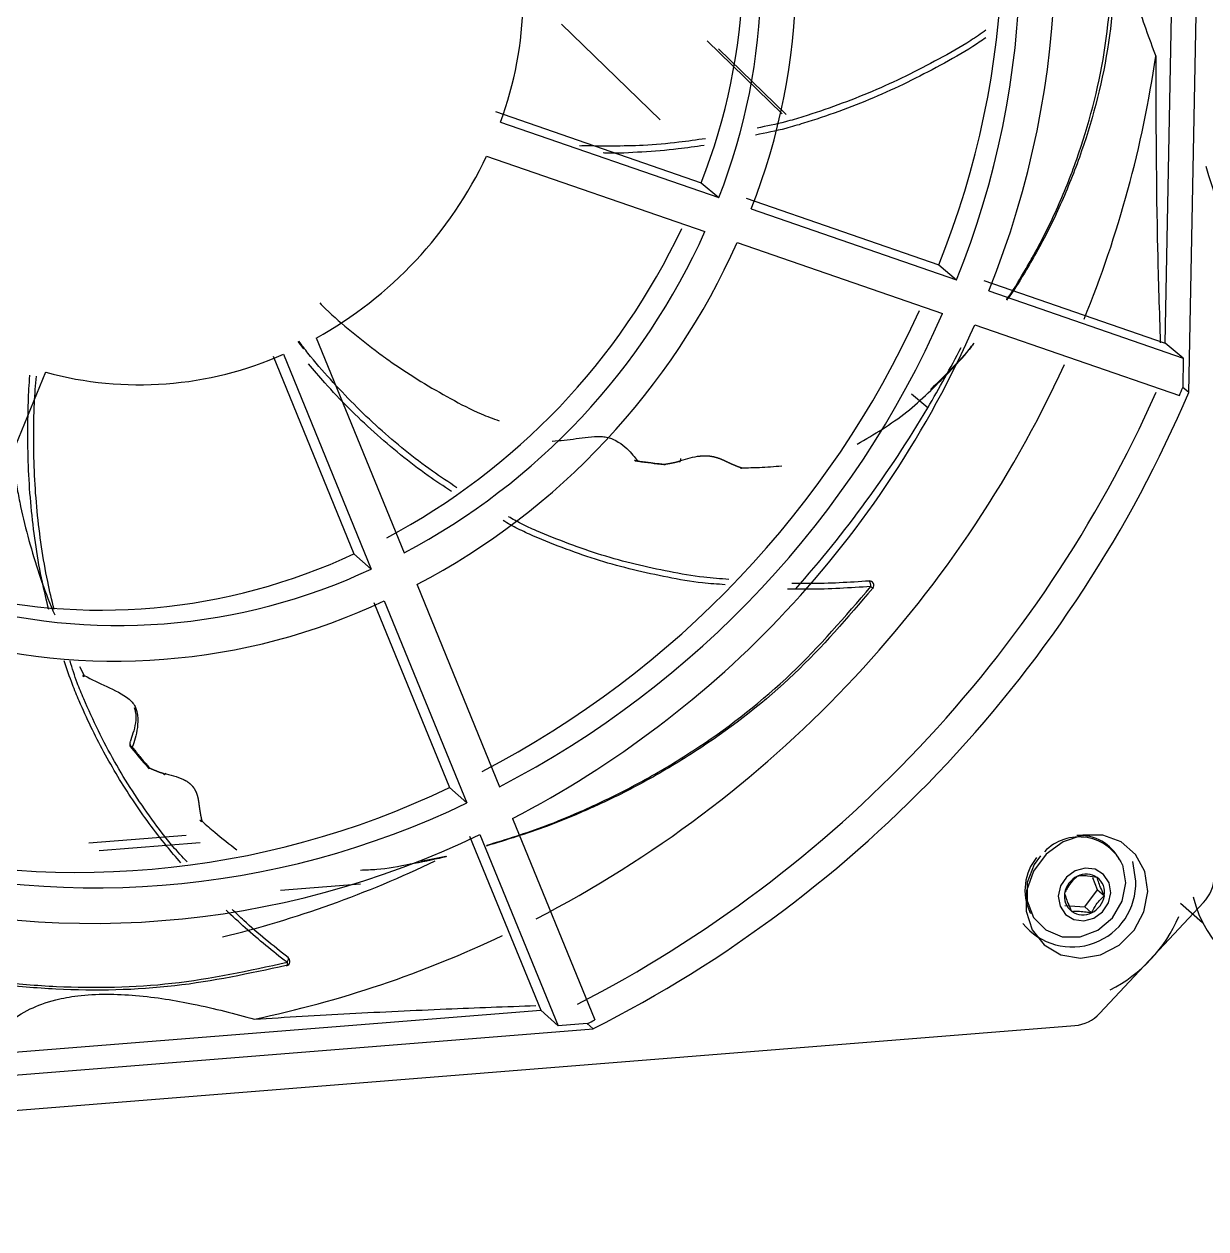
# Model space of a CAD drawing. Header units: millimetres. Extents: x 0 to 279, y 0 to 216.
# Drawn here: x 116.74 to 130.43, y 132.7 to 146.66 of the extents above; entities that cross this region are included whole.
import ezdxf

# ---------------------------------------------------------------- set-up
doc = ezdxf.new("R2010")
doc.units = ezdxf.units.MM
doc.layers.add('DIM', color=1, linetype='Continuous')
doc.dimstyles.new('SLDDIMSTYLE1', dxfattribs={"dimtxt": 0.18, "dimasz": 3.302, "dimexe": 0, "dimexo": 0.0625, "dimgap": 0, "dimtad": 0, "dimtih": 1, "dimtoh": 1, "dimdec": 0, "dimrnd": 1e-09, "dimzin": 0, "dimdsep": 46, "dimtxsty": 'Standard', "dimsah": 1, "dimcen": 0.09, "dimadec": 0, "dimazin": 0, "dimtfac": 3.302, "dimtdec": 0, "dimtofl": 0, "dimtmove": 0, "dimatfit": 3, "dimfxl": 0, "dimfrac": 2, "dimtolj": 1, "dimtzin": 0, "dimarcsym": 0})

msp = doc.modelspace()

# ---------------------------------------------------------------- linework, layer by layer
at = {"color": 7, "linetype": 'Continuous', "lineweight": 25}
for p, q in [((130.235, 142.39), (130.432, 152.537)), ((129.963, 142.961), (130.141, 152.173)), ((122.964, 146.659), (124.107, 145.549)), ((125.522, 145.62), (124.652, 146.466)), ((125.568, 145.612), (124.783, 146.375)), ((122.201, 145.646), (124.585, 144.821)), ((122.258, 145.524), (124.789, 144.649)), ((123.174, 145.252), (123.673, 145.25)), ((122.096, 145.131), (124.627, 144.256)), ((124.585, 144.821), (124.789, 144.649)), ((125.107, 144.641), (127.337, 143.869)), ((125.163, 144.52), (127.544, 143.696)), ((125.001, 144.127), (127.381, 143.305)), ((127.337, 143.869), (127.544, 143.696)), ((127.86, 143.689), (129.963, 142.961)), ((127.917, 143.568), (130.172, 142.788)), ((127.754, 143.176), (130.126, 142.356)), ((120.122, 143.022), (121.14, 140.531)), ((119.911, 142.982), (119.974, 142.897)), ((130.172, 142.788), (129.963, 142.961)), ((119.624, 142.811), (120.56, 140.521)), ((119.742, 142.835), (120.76, 140.344)), ((130.172, 142.788), (130.165, 142.448)), ((116.987, 142.625), (115.893, 139.967)), ((130.235, 142.39), (130.165, 142.448)), ((127.21, 142.212), (127.023, 142.371)), ((124.336, 141.59), (124.337, 141.59)), ((120.56, 140.521), (120.76, 140.344)), ((121.291, 140.162), (122.248, 137.82)), ((120.792, 139.954), (121.669, 137.812)), ((120.911, 139.976), (121.869, 137.633)), ((117.38, 139.213), (117.434, 139.109)), ((121.669, 137.812), (121.869, 137.633)), ((122.398, 137.453), (123.352, 135.119)), ((117.487, 137.17), (118.615, 137.259)), ((117.608, 137.083), (118.779, 137.175)), ((121.9, 137.247), (122.726, 135.229)), ((122.019, 137.266), (122.927, 135.047)), ((121.625, 137.011), (121.335, 136.952)), ((129.449, 136.959), (129.432, 136.974)), ((129.62, 136.727), (129.587, 136.954)), ((129.177, 136.625), (129.123, 136.765)), ((119.709, 136.62), (120.636, 136.693)), ((129.029, 136.429), (129.177, 136.625)), ((129.177, 136.625), (129.257, 136.556)), ((128.799, 136.444), (129.029, 136.429)), ((129.204, 135.194), (130.405, 136.478)), ((130.138, 136.469), (130.395, 136.247)), ((128.393, 136.368), (128.41, 136.353)), ((129.029, 136.429), (129.109, 136.36)), ((119.796, 135.841), (119.797, 135.84)), ((113.546, 134.497), (122.726, 135.229)), ((122.927, 135.047), (122.726, 135.229)), ((107.608, 133.347), (128.916, 135.052)), ((123.263, 135.074), (122.927, 135.047)), ((123.331, 135.013), (123.263, 135.074)), ((113.283, 134.211), (123.331, 135.013))]:
    msp.add_line(p, q, dxfattribs=at)
at = {"color": 8, "linetype": 'Continuous', "lineweight": 25, "flags": 128}
for points in [[(123.836, 141.596), (123.84, 141.597), (123.844, 141.6)], [(124.159, 141.559), (124.155, 141.556), (124.153, 141.555)], [(126.551, 140.141), (126.558, 140.135), (126.564, 140.13), (126.569, 140.125), (126.573, 140.122), (126.575, 140.12), (126.576, 140.119), (126.575, 140.119)], [(119.784, 135.785), (119.785, 135.776), (119.785, 135.767), (119.785, 135.759), (119.784, 135.753), (119.782, 135.749), (119.78, 135.746), (119.778, 135.745)]]:
    msp.add_lwpolyline(points, dxfattribs=at)
at = {"color": 7, "linetype": 'Continuous', "lineweight": 25, "flags": 128}
for points in [[(124.165, 141.556), (124.162, 141.556), (124.159, 141.559)], [(125.051, 141.514), (125.052, 141.515), (125.056, 141.517)], [(126.529, 140.205), (126.53, 140.205), (126.533, 140.204)], [(129.759, 136.607), (129.725, 136.836), (129.618, 137.034), (129.45, 137.18), (129.238, 137.258), (129.006, 137.259), (128.779, 137.183), (128.581, 137.039), (128.434, 136.842), (128.354, 136.613), (128.35, 136.377), (128.421, 136.161), (128.561, 135.987), (128.754, 135.873), (128.979, 135.834), (129.211, 135.872), (129.427, 135.983), (129.601, 136.156), (129.716, 136.372), (129.759, 136.607)], [(128.516, 137.02), (128.442, 136.918), (128.364, 136.711), (128.362, 136.498), (128.437, 136.305), (128.578, 136.16), (128.767, 136.082), (128.978, 136.082), (129.182, 136.158), (129.352, 136.302), (129.465, 136.494), (129.506, 136.708), (129.469, 136.914), (129.469, 136.914)], [(129.311, 136.708), (129.248, 136.803), (129.152, 136.863), (129.036, 136.878), (128.919, 136.847), (128.819, 136.774), (128.75, 136.67), (128.723, 136.551), (128.743, 136.436), (128.805, 136.34), (128.902, 136.281), (129.017, 136.265), (129.134, 136.296), (129.234, 136.369), (129.303, 136.473), (129.33, 136.592), (129.311, 136.708)], [(119.784, 135.785), (119.789, 135.794), (119.794, 135.802), (119.798, 135.811), (119.801, 135.819), (119.802, 135.826), (119.802, 135.832), (119.8, 135.837), (119.797, 135.84)]]:
    msp.add_lwpolyline(points, dxfattribs=at)
at = {"color": 7, "linetype": 'Continuous', "lineweight": 25}
for centre, radius, start, end in [((118.164, 147.526), 10.525, 337.9109, 19.9823), ((117.959, 147.661), 10.116, 337.9886, 18.6768), ((118.176, 147.488), 10.106, 337.963, 19.95), ((118.251, 147.254), 7.434, 338.4192, 19.6203), ((118.045, 147.391), 7.027, 338.5541, 17.7014), ((118.262, 147.218), 7.014, 338.52, 19.5394), ((118.332, 146.977), 4.187, 339.7005, 18.4932), ((116.959, 148.164), 13.029, 337.7933, 351.7225), ((117.857, 147.119), 4.682, 298.9318, 334.8677), ((140.75, 148.094), 10.769, 196.622, 206.1411), ((117.276, 147.626), 7.829, 297.8996, 334.7916), ((117.473, 147.457), 7.838, 297.9008, 335.8957), ((117.415, 147.508), 8.305, 297.817, 335.9791), ((116.85, 148.002), 11.273, 297.454, 335.5737), ((117.045, 147.834), 11.285, 297.4558, 336.3375), ((116.986, 147.885), 11.753, 297.4172, 336.3756), ((115.752, 148.981), 13.308, 329.4273, 332.8683), ((118.071, 146.587), 4.108, 254.7099, 294.0039), ((116.392, 148.402), 13.644, 297.4012, 335.3589), ((116.878, 148.089), 14.435, 336.6004, 336.9968), ((116.42, 148.381), 14.711, 297.2266, 335.9783), ((116.681, 148.156), 14.729, 296.8366, 336.9533), ((115.632, 149.055), 13.449, 318.3199, 329.4173), ((123.844, 141.648), 0.0526, 232.8747, 261.9189), ((123.837, 141.646), 0.0467, 237.6933, 278.4164), ((124.158, 141.607), 0.052, 264.3993, 278.5017), ((125.044, 141.551), 0.0356, 260.3328, 289.4168), ((125.05, 141.566), 0.0521, 256.943, 270.9976), ((117.63, 146.757), 6.89, 255.0557, 295.1692), ((117.83, 146.572), 6.883, 253.6496, 295.1957), ((126.533, 140.152), 0.0536, 322.3694, 93.8638), ((126.458, 140.15), 0.0928, 354.5016, 35.9481), ((117.794, 146.57), 7.294, 253.5675, 295.2973), ((117.46, 139.14), 0.0533, 212.3687, 242.0802), ((117.428, 139.132), 0.0237, 237.5793, 285.6565), ((117.995, 138.32), 0.0336, 147.0534, 182.5557), ((118.015, 138.315), 0.0538, 176.3649, 220.8791), ((118.212, 138.077), 0.0531, 223.4865, 243.4738), ((118.204, 138.033), 0.0169, 156.7678, 192.1544), ((117.36, 146.749), 9.921, 254.2063, 295.7359), ((117.56, 146.565), 9.917, 253.2325, 295.7561), ((118.82, 137.462), 0.0535, 206.4865, 230.506), ((118.807, 137.462), 0.0423, 215.2205, 259.9769), ((118.793, 137.437), 0.0179, 248.6925, 292.4939), ((117.523, 146.564), 10.328, 253.1996, 295.8084), ((128.963, 136.682), 0.556, 24.6213, 136.1585), ((128.973, 136.739), 0.516, 27.0997, 93.7465), ((128.943, 136.621), 0.606, 141.121, 204.7033), ((116.046, 148.323), 12.604, 283.7195, 295.6557), ((128.883, 136.701), 0.738, 219.1188, 1.9478), ((129.06, 136.542), 0.268, 115.6579, 170.4346), ((129.046, 136.583), 0.225, 55.3276, 117.0447), ((129.044, 136.596), 0.216, 349.5286, 52.9901), ((130.077, 136.789), 0.453, 316.5165, 358.296), ((129.009, 136.548), 0.216, 169.5388, 233.0096), ((128.993, 136.601), 0.268, 295.664, 350.4247), ((131.558, 136.837), 1.304, 192.9796, 266.8866), ((129.007, 136.56), 0.225, 235.3465, 297.0503), ((128.554, 136.985), 1.703, 296.8619, 336.9231), ((116.781, 147.665), 12.81, 281.8247, 295.4209), ((119.764, 135.797), 0.0536, 284.9368, 54.3849), ((128.875, 135.497), 0.447, 275.2222, 317.3506), ((116.86, 147.804), 14.25, 296.7024, 297.1021)]:
    msp.add_arc(centre, radius, start, end, dxfattribs=at)
at = {"color": 8, "linetype": 'Continuous', "lineweight": 25}
for centre, radius, start, end in [((118.01, 138.324), 0.0486, 186.022, 247.3815), ((117.984, 138.3), 0.0221, 243.8584, 288.182), ((118.182, 138.059), 0.021, 245.1665, 289.4553)]:
    msp.add_arc(centre, radius, start, end, dxfattribs=at)
at = {"color": 7, "linetype": 'Continuous', "lineweight": 25}
for points, knots in [([(129.911, 149.346), (129.826, 149.265), (129.675, 149.122), (129.512, 148.802), (129.434, 148.456), (129.414, 148.132), (129.438, 147.753), (129.513, 147.343), (129.653, 146.824), (129.774, 146.498), (129.852, 146.289)], [0, 0, 0, 0, 0.19934, 0.353388, 0.441958, 0.513696, 0.585175, 0.695198, 0.804398, 1, 1, 1, 1]), ([(129.41, 147.658), (129.385, 147.223), (129.334, 146.341), (129.053, 145.305), (128.737, 144.524), (128.521, 144.097), (128.322, 143.76), (128.217, 143.582), (128.134, 143.474), (128.124, 143.461)], [0, 0, 0, 0, 0.278227, 0.565476, 0.709184, 0.853922, 0.898641, 0.988075, 1, 1, 1, 1]), ([(128.125, 143.468), (128.126, 143.469), (128.199, 143.566), (128.294, 143.733), (128.441, 143.984), (128.568, 144.223), (128.748, 144.599), (129.02, 145.279), (129.297, 146.316), (129.348, 147.201), (129.374, 147.644)], [0, 0, 0, 0, 0.000585, 0.09125, 0.136563, 0.20989, 0.283061, 0.428344, 0.714194, 1, 1, 1, 1]), ([(127.885, 146.589), (127.826, 146.548), (127.649, 146.426), (127.337, 146.252), (126.957, 146.054), (126.437, 145.817), (125.968, 145.647), (125.52, 145.512), (125.342, 145.477), (125.232, 145.455)], [0, 0, 0, 0, 0.07268, 0.219467, 0.366241, 0.513002, 0.808791, 0.882136, 1, 1, 1, 1]), ([(129.852, 146.289), (129.854, 145.545), (129.857, 144.445), (129.893, 143.328), (129.905, 142.966)], [0, 0, 0, 0, 0.675066, 1, 1, 1, 1]), ([(124.635, 145.332), (124.532, 145.317), (124.292, 145.282), (123.813, 145.241), (123.439, 145.246), (123.202, 145.249)], [0, 0, 0, 0, 0.215399, 0.503878, 1, 1, 1, 1]), ([(120.163, 143.428), (120.186, 143.405), (120.301, 143.287), (120.53, 143.096), (120.789, 142.889), (121.165, 142.618), (121.561, 142.379), (121.978, 142.159), (122.172, 142.088), (122.241, 142.063)], [0, 0, 0, 0, 0.038595, 0.197989, 0.357794, 0.436909, 0.753842, 0.912171, 1, 1, 1, 1]), ([(121.754, 141.286), (121.658, 141.349), (121.451, 141.485), (121.045, 141.797), (120.649, 142.153), (120.285, 142.541), (120.072, 142.784), (119.957, 142.937), (119.922, 142.983)], [0, 0, 0, 0, 0.1371934, 0.2959529, 0.6139335, 0.7728698, 0.9318732, 1, 1, 1, 1]), ([(126.393, 141.791), (126.588, 141.905), (126.873, 142.072), (127.216, 142.382), (127.457, 142.625), (127.637, 142.815), (127.728, 142.938), (127.746, 142.963)], [0, 0, 0, 0, 0.398012, 0.58288, 0.767745, 0.952596, 1, 1, 1, 1]), ([(127.742, 142.957), (127.733, 142.946), (127.653, 142.838), (127.482, 142.666), (127.324, 142.498), (127.24, 142.425), (127.24, 142.424)], [0, 0, 0, 0, 0.054889, 0.525839, 0.996577, 1, 1, 1, 1]), ([(116.523, 142.448), (116.529, 142.33), (116.543, 142.072), (116.588, 141.679), (116.642, 141.338), (116.71, 141.002), (116.79, 140.672), (116.91, 140.285), (117.01, 139.998), (117.079, 139.844), (117.093, 139.813)], [0, 0, 0, 0, 0.129142, 0.281444, 0.434141, 0.509321, 0.659748, 0.810599, 0.961053, 1, 1, 1, 1]), ([(117.085, 139.876), (117.059, 139.983), (117.001, 140.222), (116.913, 140.738), (116.858, 141.289), (116.846, 141.847), (116.851, 142.231), (116.871, 142.475), (116.879, 142.579)], [0, 0, 0, 0, 0.123066, 0.275664, 0.581304, 0.734072, 0.886905, 1, 1, 1, 1]), ([(122.858, 141.825), (122.949, 141.834), (123.133, 141.852), (123.344, 141.887), (123.489, 141.874), (123.561, 141.852), (123.687, 141.783), (123.774, 141.69), (123.827, 141.621), (123.844, 141.6)], [0, 0, 0, 0, 0.210161, 0.421392, 0.468249, 0.515073, 0.597356, 0.877402, 1, 1, 1, 1]), ([(124.324, 141.592), (124.393, 141.615), (124.463, 141.638), (124.547, 141.651), (124.552, 141.651), (124.559, 141.652), (124.568, 141.653), (124.579, 141.655), (124.59, 141.656), (124.601, 141.656), (124.61, 141.657), (124.618, 141.657), (124.626, 141.657), (124.638, 141.657), (124.648, 141.657), (124.659, 141.656), (124.667, 141.655), (124.673, 141.655), (124.679, 141.654), (124.683, 141.654), (124.688, 141.653), (124.693, 141.652), (124.698, 141.652), (124.703, 141.651), (124.706, 141.65), (124.711, 141.649), (124.716, 141.648), (124.72, 141.648), (124.725, 141.647), (124.729, 141.646), (124.733, 141.645), (124.738, 141.644), (124.742, 141.642), (124.747, 141.641), (124.751, 141.64), (124.756, 141.638), (124.76, 141.637), (124.765, 141.636), (124.769, 141.635), (124.774, 141.633), (124.778, 141.632), (124.782, 141.63), (124.786, 141.629), (124.791, 141.628), (124.794, 141.626), (124.799, 141.625), (124.802, 141.623), (124.807, 141.622), (124.81, 141.62), (124.814, 141.619), (124.818, 141.617), (124.822, 141.616), (124.825, 141.614), (124.829, 141.612), (124.832, 141.611), (124.836, 141.61), (124.839, 141.608), (124.842, 141.607), (124.846, 141.605), (124.849, 141.604), (124.853, 141.602), (124.856, 141.6), (124.859, 141.599), (124.862, 141.598), (124.865, 141.596), (124.868, 141.594), (124.871, 141.593), (124.874, 141.592), (124.877, 141.59), (124.88, 141.589), (124.884, 141.587), (124.887, 141.586), (124.891, 141.584), (124.894, 141.582), (124.897, 141.581), (124.899, 141.58), (124.902, 141.578), (124.906, 141.577), (124.909, 141.575), (124.913, 141.574), (124.916, 141.572), (124.919, 141.571), (124.922, 141.569), (124.925, 141.568), (124.928, 141.566), (124.931, 141.565), (124.935, 141.564), (124.938, 141.562), (124.941, 141.561), (124.944, 141.56), (124.947, 141.558), (124.951, 141.557), (124.954, 141.555), (124.957, 141.554), (124.96, 141.553), (124.963, 141.552), (124.966, 141.55), (124.969, 141.549), (124.973, 141.547), (124.976, 141.546), (124.98, 141.544), (124.983, 141.543), (124.986, 141.542), (124.988, 141.541), (124.99, 141.54), (124.993, 141.539), (124.995, 141.538), (124.997, 141.537), (125, 141.536), (125.002, 141.536), (125.004, 141.535), (125.007, 141.534), (125.009, 141.533), (125.011, 141.532), (125.014, 141.531), (125.016, 141.53), (125.018, 141.53), (125.021, 141.529), (125.023, 141.528), (125.025, 141.527), (125.028, 141.526), (125.03, 141.525), (125.033, 141.525), (125.036, 141.523), (125.039, 141.522), (125.042, 141.521), (125.045, 141.521), (125.047, 141.52), (125.05, 141.519), (125.052, 141.518), (125.054, 141.518), (125.055, 141.517), (125.056, 141.517)], [0, 0, 0, 0, 0.245085, 0.249205, 0.253325, 0.261565, 0.269805, 0.278045, 0.294535, 0.302775, 0.311015, 0.319256, 0.327497, 0.335739, 0.352238, 0.360482, 0.369071, 0.377678, 0.37975, 0.388042, 0.392188, 0.396334, 0.404628, 0.408775, 0.412922, 0.417069, 0.425365, 0.429512, 0.43366, 0.441958, 0.446106, 0.450255, 0.458554, 0.462703, 0.471003, 0.475153, 0.483453, 0.487603, 0.495904, 0.500055, 0.508357, 0.512508, 0.52081, 0.524962, 0.533265, 0.537417, 0.545721, 0.549873, 0.558178, 0.56233, 0.570635, 0.574788, 0.583094, 0.587247, 0.595554, 0.599707, 0.60386, 0.612167, 0.616321, 0.624628, 0.628782, 0.63709, 0.641244, 0.645398, 0.653706, 0.65786, 0.666168, 0.670322, 0.674477, 0.682785, 0.686939, 0.695248, 0.699402, 0.707711, 0.711866, 0.71602, 0.724329, 0.728483, 0.736792, 0.740947, 0.749255, 0.75341, 0.757564, 0.765874, 0.770028, 0.778337, 0.782492, 0.790801, 0.794956, 0.79911, 0.80742, 0.811574, 0.819884, 0.824038, 0.828193, 0.836503, 0.840657, 0.848967, 0.853122, 0.861431, 0.865586, 0.873896, 0.878051, 0.882206, 0.886361, 0.890515, 0.89467, 0.898825, 0.90298, 0.907134, 0.911289, 0.915444, 0.919599, 0.923753, 0.927908, 0.932063, 0.936217, 0.940372, 0.944526, 0.948681, 0.952835, 0.95699, 0.961144, 0.965299, 0.973608, 0.977762, 0.981917, 0.986071, 0.990225, 0.99438, 0.998534, 1, 1, 1, 1]), ([(124.324, 141.592), (124.327, 141.591), (124.335, 141.588), (124.344, 141.595), (124.349, 141.608), (124.349, 141.62), (124.35, 141.626)], [0, 0, 0, 0, 0.250002, 0.499776, 0.74944, 1, 1, 1, 1]), ([(123.836, 141.596), (123.843, 141.595), (123.947, 141.579), (124.053, 141.567), (124.153, 141.556)], [0, 0, 0, 0, 0.058982, 1, 1, 1, 1]), ([(123.844, 141.6), (123.854, 141.598), (123.906, 141.59), (123.991, 141.578), (124.085, 141.567), (124.139, 141.561), (124.159, 141.559)], [0, 0, 0, 0, 0.098264, 0.492775, 0.808577, 1, 1, 1, 1]), ([(124.159, 141.559), (124.16, 141.559), (124.162, 141.559), (124.164, 141.559), (124.166, 141.56), (124.169, 141.56), (124.171, 141.56), (124.174, 141.561), (124.176, 141.561), (124.179, 141.562), (124.181, 141.562), (124.183, 141.562), (124.186, 141.563), (124.187, 141.563), (124.19, 141.563), (124.192, 141.564), (124.194, 141.564), (124.197, 141.565), (124.199, 141.565), (124.201, 141.565), (124.203, 141.566), (124.205, 141.566), (124.207, 141.566), (124.208, 141.567), (124.211, 141.567), (124.213, 141.567), (124.214, 141.568), (124.216, 141.568), (124.218, 141.568), (124.221, 141.569), (124.224, 141.57), (124.228, 141.57), (124.231, 141.571), (124.235, 141.571), (124.238, 141.572), (124.242, 141.573), (124.245, 141.573), (124.247, 141.574), (124.25, 141.575), (124.254, 141.575), (124.257, 141.576), (124.261, 141.577), (124.263, 141.577), (124.266, 141.578), (124.269, 141.579), (124.272, 141.579), (124.274, 141.58), (124.277, 141.58), (124.28, 141.581), (124.282, 141.581), (124.285, 141.582), (124.288, 141.583), (124.29, 141.583), (124.293, 141.584), (124.295, 141.585), (124.298, 141.585), (124.301, 141.586), (124.303, 141.586), (124.305, 141.587), (124.308, 141.588), (124.31, 141.588), (124.312, 141.589), (124.314, 141.589), (124.317, 141.59), (124.319, 141.59), (124.321, 141.591), (124.322, 141.591), (124.323, 141.592), (124.324, 141.592)], [0, 0, 0, 0, 0.0115991, 0.0280668, 0.0445346, 0.0527685, 0.0692364, 0.0857044, 0.1021725, 0.1104065, 0.1268747, 0.143343, 0.1515772, 0.1680456, 0.1762798, 0.1927484, 0.209217, 0.2174514, 0.2339202, 0.2421546, 0.2586236, 0.2668581, 0.2750927, 0.2915618, 0.2997965, 0.3162659, 0.3245006, 0.3327353, 0.349205, 0.3574398, 0.3903798, 0.4068499, 0.4233201, 0.4397904, 0.4727317, 0.4892024, 0.5056733, 0.5221443, 0.5386155, 0.5550867, 0.5880296, 0.6045012, 0.6209728, 0.6374446, 0.6539164, 0.6703884, 0.6868606, 0.7033329, 0.7198055, 0.7362782, 0.7527512, 0.7692244, 0.7856977, 0.8021713, 0.8186452, 0.8351193, 0.8515937, 0.8680683, 0.8845432, 0.8927807, 0.9092562, 0.925732, 0.9422081, 0.9504462, 0.9669227, 0.9833995, 0.991638, 1, 1, 1, 1]), ([(125.056, 141.517), (125.124, 141.518), (125.277, 141.521), (125.431, 141.533), (125.518, 141.539)], [0, 0, 0, 0, 0.440933, 1, 1, 1, 1]), ([(124.906, 140.224), (124.809, 140.231), (124.575, 140.247), (124.214, 140.311), (123.819, 140.395), (123.3, 140.538), (122.861, 140.705), (122.504, 140.862), (122.399, 140.923), (122.352, 140.95)], [0, 0, 0, 0, 0.108258, 0.258686, 0.409102, 0.559504, 0.862631, 0.937795, 1, 1, 1, 1]), ([(126.572, 140.121), (126.28, 139.78), (125.685, 139.086), (124.778, 138.383), (123.995, 137.907), (123.525, 137.669), (123.125, 137.492), (122.697, 137.317), (122.33, 137.205), (122.092, 137.133)], [0, 0, 0, 0, 0.241862, 0.491567, 0.616492, 0.742314, 0.781187, 0.858932, 1, 1, 1, 1]), ([(122.102, 137.142), (122.328, 137.212), (122.686, 137.322), (123.104, 137.496), (123.4, 137.629), (123.669, 137.76), (124.073, 137.975), (124.752, 138.391), (125.657, 139.098), (126.253, 139.793), (126.551, 140.141)], [0, 0, 0, 0, 0.135417, 0.21385, 0.25305, 0.316485, 0.379784, 0.505467, 0.752752, 1, 1, 1, 1]), ([(126.533, 140.204), (126.301, 140.189), (126, 140.17), (125.702, 140.176), (125.634, 140.177)], [0, 0, 0, 0, 0.773853, 1, 1, 1, 1]), ([(118.626, 136.949), (118.57, 137.008), (118.424, 137.164), (118.217, 137.442), (117.99, 137.769), (117.712, 138.226), (117.506, 138.649), (117.342, 139.043), (117.296, 139.193), (117.271, 139.278)], [0, 0, 0, 0, 0.09053, 0.237971, 0.385399, 0.532814, 0.829921, 0.903592, 1, 1, 1, 1]), ([(117.434, 139.109), (117.52, 139.066), (117.691, 138.979), (117.899, 138.891), (118.002, 138.79), (118.038, 138.724), (118.067, 138.575), (118.038, 138.423), (118.002, 138.313), (117.991, 138.279)], [0, 0, 0, 0, 0.210161, 0.421392, 0.468249, 0.515073, 0.597356, 0.877402, 1, 1, 1, 1]), ([(118.014, 138.737), (118.018, 138.722), (118.048, 138.611), (118.011, 138.479), (117.977, 138.372), (117.967, 138.339)], [0, 0, 0, 0, 0.091604, 0.714217, 1, 1, 1, 1]), ([(117.974, 138.28), (117.978, 138.275), (118.042, 138.193), (118.11, 138.115), (118.174, 138.041)], [0, 0, 0, 0, 0.0589924, 1, 1, 1, 1]), ([(117.991, 138.279), (117.997, 138.271), (118.029, 138.231), (118.082, 138.166), (118.142, 138.094), (118.176, 138.054), (118.189, 138.039)], [0, 0, 0, 0, 0.098264, 0.492775, 0.808577, 1, 1, 1, 1]), ([(118.189, 138.039), (118.19, 138.039), (118.191, 138.038), (118.193, 138.037), (118.196, 138.036), (118.198, 138.035), (118.2, 138.034), (118.203, 138.033), (118.205, 138.032), (118.207, 138.031), (118.21, 138.03), (118.212, 138.029), (118.214, 138.028), (118.216, 138.027), (118.218, 138.026), (118.22, 138.025), (118.222, 138.024), (118.225, 138.023), (118.227, 138.022), (118.229, 138.021), (118.231, 138.021), (118.232, 138.02), (118.234, 138.019), (118.236, 138.018), (118.238, 138.017), (118.24, 138.016), (118.242, 138.016), (118.244, 138.015), (118.245, 138.014), (118.249, 138.013), (118.252, 138.012), (118.255, 138.01), (118.258, 138.009), (118.262, 138.008), (118.265, 138.006), (118.269, 138.005), (118.272, 138.004), (118.274, 138.003), (118.277, 138.002), (118.281, 138), (118.284, 137.999), (118.288, 137.997), (118.291, 137.996), (118.293, 137.995), (118.296, 137.994), (118.299, 137.993), (118.301, 137.992), (118.304, 137.991), (118.307, 137.99), (118.31, 137.989), (118.312, 137.988), (118.315, 137.987), (118.318, 137.986), (118.321, 137.986), (118.323, 137.985), (118.326, 137.984), (118.329, 137.983), (118.331, 137.982), (118.334, 137.981), (118.336, 137.98), (118.338, 137.98), (118.341, 137.979), (118.343, 137.978), (118.346, 137.978), (118.348, 137.977), (118.35, 137.976), (118.352, 137.976), (118.353, 137.975), (118.353, 137.975)], [0, 0, 0, 0, 0.011599, 0.028067, 0.044535, 0.052769, 0.069236, 0.085704, 0.102172, 0.110407, 0.126875, 0.143343, 0.151577, 0.168046, 0.17628, 0.192748, 0.209217, 0.217451, 0.23392, 0.242155, 0.258624, 0.266858, 0.275093, 0.291562, 0.299796, 0.316266, 0.324501, 0.332735, 0.349205, 0.35744, 0.39038, 0.40685, 0.42332, 0.43979, 0.472732, 0.489202, 0.505673, 0.522144, 0.538615, 0.555087, 0.58803, 0.604501, 0.620973, 0.637445, 0.653916, 0.670388, 0.686861, 0.703333, 0.719805, 0.736278, 0.752751, 0.769224, 0.785698, 0.802171, 0.818645, 0.835119, 0.851594, 0.868068, 0.884543, 0.892781, 0.909256, 0.925732, 0.942208, 0.950446, 0.966923, 0.9834, 0.991638, 1, 1, 1, 1]), ([(118.353, 137.975), (118.354, 137.971), (118.356, 137.963), (118.362, 137.96), (118.37, 137.965), (118.376, 137.974), (118.379, 137.978)], [0, 0, 0, 0, 0.250002, 0.499776, 0.74944, 1, 1, 1, 1]), ([(118.353, 137.975), (118.432, 137.958), (118.511, 137.941), (118.589, 137.902), (118.594, 137.899), (118.6, 137.896), (118.607, 137.892), (118.617, 137.886), (118.627, 137.88), (118.636, 137.874), (118.643, 137.869), (118.649, 137.864), (118.655, 137.859), (118.664, 137.852), (118.671, 137.845), (118.679, 137.837), (118.684, 137.831), (118.688, 137.827), (118.691, 137.823), (118.694, 137.819), (118.697, 137.815), (118.7, 137.811), (118.703, 137.808), (118.705, 137.804), (118.707, 137.801), (118.71, 137.797), (118.712, 137.793), (118.714, 137.789), (118.716, 137.785), (118.718, 137.781), (118.72, 137.777), (118.722, 137.773), (118.724, 137.769), (118.727, 137.765), (118.728, 137.761), (118.73, 137.756), (118.732, 137.752), (118.734, 137.747), (118.735, 137.743), (118.737, 137.738), (118.739, 137.735), (118.74, 137.73), (118.742, 137.726), (118.743, 137.721), (118.744, 137.718), (118.746, 137.713), (118.747, 137.709), (118.748, 137.704), (118.749, 137.701), (118.75, 137.696), (118.751, 137.692), (118.752, 137.688), (118.753, 137.684), (118.754, 137.679), (118.754, 137.676), (118.755, 137.672), (118.756, 137.669), (118.756, 137.665), (118.757, 137.66), (118.758, 137.657), (118.758, 137.652), (118.759, 137.649), (118.759, 137.645), (118.76, 137.642), (118.76, 137.638), (118.761, 137.634), (118.762, 137.63), (118.762, 137.626), (118.762, 137.623), (118.763, 137.619), (118.763, 137.615), (118.764, 137.611), (118.764, 137.607), (118.765, 137.604), (118.765, 137.6), (118.766, 137.597), (118.766, 137.593), (118.767, 137.589), (118.767, 137.585), (118.768, 137.581), (118.769, 137.577), (118.769, 137.574), (118.77, 137.57), (118.77, 137.567), (118.771, 137.562), (118.771, 137.559), (118.772, 137.555), (118.772, 137.551), (118.773, 137.548), (118.774, 137.544), (118.774, 137.541), (118.775, 137.536), (118.775, 137.533), (118.776, 137.53), (118.776, 137.526), (118.777, 137.523), (118.778, 137.518), (118.778, 137.515), (118.779, 137.511), (118.78, 137.507), (118.78, 137.503), (118.781, 137.499), (118.782, 137.496), (118.782, 137.493), (118.782, 137.491), (118.783, 137.488), (118.783, 137.486), (118.784, 137.483), (118.784, 137.481), (118.785, 137.478), (118.785, 137.475), (118.786, 137.473), (118.787, 137.47), (118.787, 137.468), (118.788, 137.465), (118.788, 137.463), (118.789, 137.46), (118.789, 137.457), (118.79, 137.455), (118.791, 137.452), (118.791, 137.45), (118.792, 137.447), (118.793, 137.445), (118.794, 137.441), (118.794, 137.438), (118.795, 137.434), (118.796, 137.432), (118.797, 137.429), (118.798, 137.427), (118.798, 137.424), (118.799, 137.422), (118.799, 137.421), (118.799, 137.42)], [0, 0, 0, 0, 0.245085, 0.249205, 0.253325, 0.261565, 0.269805, 0.278045, 0.294535, 0.302775, 0.311015, 0.319256, 0.327497, 0.335739, 0.352238, 0.360482, 0.369071, 0.377678, 0.37975, 0.388042, 0.392188, 0.396334, 0.404628, 0.408775, 0.412922, 0.417069, 0.425365, 0.429512, 0.43366, 0.441958, 0.446106, 0.450255, 0.458554, 0.462703, 0.471003, 0.475153, 0.483453, 0.487603, 0.495904, 0.500055, 0.508357, 0.512508, 0.52081, 0.524962, 0.533265, 0.537417, 0.545721, 0.549873, 0.558178, 0.56233, 0.570635, 0.574788, 0.583094, 0.587247, 0.595554, 0.599707, 0.60386, 0.612167, 0.616321, 0.624628, 0.628782, 0.63709, 0.641244, 0.645398, 0.653706, 0.65786, 0.666168, 0.670322, 0.674477, 0.682785, 0.686939, 0.695248, 0.699402, 0.707711, 0.711866, 0.71602, 0.724329, 0.728483, 0.736792, 0.740947, 0.749255, 0.75341, 0.757564, 0.765874, 0.770028, 0.778337, 0.782492, 0.790801, 0.794956, 0.79911, 0.80742, 0.811574, 0.819884, 0.824038, 0.828193, 0.836503, 0.840657, 0.848967, 0.853122, 0.861431, 0.865586, 0.873896, 0.878051, 0.882206, 0.886361, 0.890515, 0.89467, 0.898825, 0.90298, 0.907134, 0.911289, 0.915444, 0.919599, 0.923753, 0.927908, 0.932063, 0.936217, 0.940372, 0.944526, 0.948681, 0.952835, 0.95699, 0.961144, 0.965299, 0.973608, 0.977762, 0.981917, 0.986071, 0.990225, 0.99438, 0.998534, 1, 1, 1, 1]), ([(118.799, 137.42), (118.848, 137.377), (118.979, 137.262), (119.118, 137.154), (119.204, 137.087)], [0, 0, 0, 0, 0.37317, 1, 1, 1, 1]), ([(120.635, 136.855), (120.698, 136.857), (120.886, 136.861), (121.211, 136.926), (121.482, 136.975), (121.625, 137.012), (121.637, 137.015)], [0, 0, 0, 0, 0.192152, 0.578322, 0.964484, 1, 1, 1, 1]), ([(128.944, 136.784), (128.918, 136.76), (128.874, 136.719), (128.825, 136.645), (128.805, 136.605), (128.796, 136.587)], [0, 0, 0, 0, 0.439105, 0.751358, 1, 1, 1, 1]), ([(129.175, 136.768), (129.137, 136.775), (129.072, 136.786), (128.994, 136.788), (128.959, 136.785), (128.944, 136.784)], [0, 0, 0, 0, 0.439105, 0.751358, 1, 1, 1, 1]), ([(129.257, 136.556), (129.251, 136.568), (129.233, 136.606), (129.204, 136.671), (129.184, 136.729), (129.177, 136.758), (129.175, 136.768)], [0, 0, 0, 0, 0.156025, 0.493707, 0.819058, 1, 1, 1, 1]), ([(128.796, 136.587), (128.799, 136.577), (128.806, 136.548), (128.826, 136.489), (128.854, 136.425), (128.873, 136.387), (128.879, 136.375)], [0, 0, 0, 0, 0.180942, 0.506293, 0.843975, 1, 1, 1, 1]), ([(129.109, 136.36), (129.126, 136.392), (129.154, 136.447), (129.21, 136.514), (129.243, 136.543), (129.257, 136.556)], [0, 0, 0, 0, 0.439105, 0.751358, 1, 1, 1, 1]), ([(119.797, 135.84), (119.622, 135.979), (119.399, 136.157), (119.193, 136.355), (119.148, 136.398)], [0, 0, 0, 0, 0.7824, 1, 1, 1, 1]), ([(128.879, 136.375), (128.907, 136.377), (128.955, 136.38), (129.041, 136.371), (129.088, 136.363), (129.109, 136.36)], [0, 0, 0, 0, 0.439105, 0.751358, 1, 1, 1, 1]), ([(119.773, 135.747), (119.348, 135.655), (118.483, 135.469), (117.453, 135.45), (116.76, 135.496), (116.412, 135.531), (116.065, 135.578), (115.763, 135.63), (115.436, 135.695), (115.084, 135.774), (114.667, 135.886), (114.274, 136.004), (114.024, 136.091), (113.909, 136.132)], [0, 0, 0, 0, 0.223572, 0.454393, 0.51209, 0.569899, 0.628009, 0.686233, 0.722167, 0.794033, 0.865853, 0.937899, 1, 1, 1, 1]), ([(113.925, 136.146), (114.033, 136.109), (114.276, 136.025), (114.663, 135.91), (115.083, 135.8), (115.437, 135.721), (115.766, 135.657), (116.07, 135.607), (116.418, 135.56), (116.766, 135.526), (117.445, 135.483), (118.477, 135.501), (119.344, 135.69), (119.784, 135.785)], [0, 0, 0, 0, 0.0581537, 0.1304695, 0.2030139, 0.2753102, 0.3114423, 0.3699133, 0.4282598, 0.4861422, 0.5441357, 0.7684392, 1, 1, 1, 1]), ([(116.379, 134.886), (116.387, 134.897), (116.438, 134.966), (116.55, 135.09), (116.771, 135.238), (117.048, 135.345), (117.363, 135.404), (117.691, 135.422), (118.043, 135.404), (118.38, 135.362), (118.856, 135.275), (119.177, 135.188), (119.406, 135.127)], [0, 0, 0, 0, 0.028042, 0.16361, 0.298556, 0.407177, 0.475929, 0.553159, 0.629762, 0.712611, 0.7958, 1, 1, 1, 1]), ([(119.406, 135.127), (119.775, 135.149), (120.512, 135.193), (121.601, 135.245), (122.322, 135.272), (122.669, 135.284)], [0, 0, 0, 0, 0.341589, 0.683572, 1, 1, 1, 1])]:
    msp.add_open_spline(points, degree=3, knots=knots, dxfattribs=at)
at = {"color": 8, "linetype": 'Continuous', "lineweight": 25}
for points, knots in [([(127.882, 146.501), (127.832, 146.466), (127.662, 146.35), (127.357, 146.181), (126.974, 145.981), (126.449, 145.742), (125.976, 145.571), (125.518, 145.434), (125.332, 145.397), (125.215, 145.374)], [0, 0, 0, 0, 0.061677, 0.209106, 0.356569, 0.504071, 0.801533, 0.875321, 1, 1, 1, 1]), ([(124.619, 145.253), (124.518, 145.239), (124.278, 145.203), (123.898, 145.177), (123.607, 145.158), (123.457, 145.166), (123.447, 145.166)], [0, 0, 0, 0, 0.257707, 0.61485, 0.972074, 1, 1, 1, 1]), ([(121.691, 141.243), (121.6, 141.303), (121.397, 141.436), (121.098, 141.666), (120.689, 142.015), (120.333, 142.369), (120.096, 142.649), (120.034, 142.723)], [0, 0, 0, 0, 0.146805, 0.327591, 0.508418, 0.870493, 1, 1, 1, 1]), ([(117.023, 139.875), (116.998, 139.98), (116.939, 140.218), (116.873, 140.599), (116.82, 141.014), (116.789, 141.434), (116.777, 141.857), (116.784, 142.242), (116.795, 142.486), (116.804, 142.588), (116.804, 142.59)], [0, 0, 0, 0, 0.11999, 0.27371, 0.427465, 0.581263, 0.735419, 0.889247, 0.998475, 1, 1, 1, 1]), ([(124.861, 140.162), (124.773, 140.168), (124.549, 140.183), (124.195, 140.246), (123.797, 140.331), (123.272, 140.475), (122.829, 140.643), (122.459, 140.807), (122.345, 140.873), (122.288, 140.905)], [0, 0, 0, 0, 0.096249, 0.246734, 0.397255, 0.547816, 0.851446, 0.926763, 1, 1, 1, 1]), ([(126.551, 140.141), (126.31, 140.125), (125.988, 140.104), (125.667, 140.111), (125.586, 140.112)], [0, 0, 0, 0, 0.745862, 1, 1, 1, 1]), ([(118.553, 136.939), (118.498, 137.003), (118.371, 137.151), (118.185, 137.394), (117.996, 137.663), (117.821, 137.939), (117.659, 138.222), (117.509, 138.514), (117.391, 138.777), (117.286, 139.03), (117.233, 139.186), (117.201, 139.278)], [0, 0, 0, 0, 0.094601, 0.217313, 0.339852, 0.459425, 0.579213, 0.69974, 0.820503, 0.894851, 1, 1, 1, 1]), ([(119.784, 135.785), (119.701, 135.85), (119.537, 135.979), (119.302, 136.18), (119.152, 136.32), (119.078, 136.389)], [0, 0, 0, 0, 0.337228, 0.674786, 1, 1, 1, 1])]:
    msp.add_open_spline(points, degree=3, knots=knots, dxfattribs=at)

# ---------------------------------------------------------------- leaders
at = {"layer": 'DIM'}
msp.add_leader([(107.75, 134.518), (113.895, 126.16), (120.245, 126.16)], dimstyle='SLDDIMSTYLE1', dxfattribs=at)

doc.saveas('drawing.dxf')
